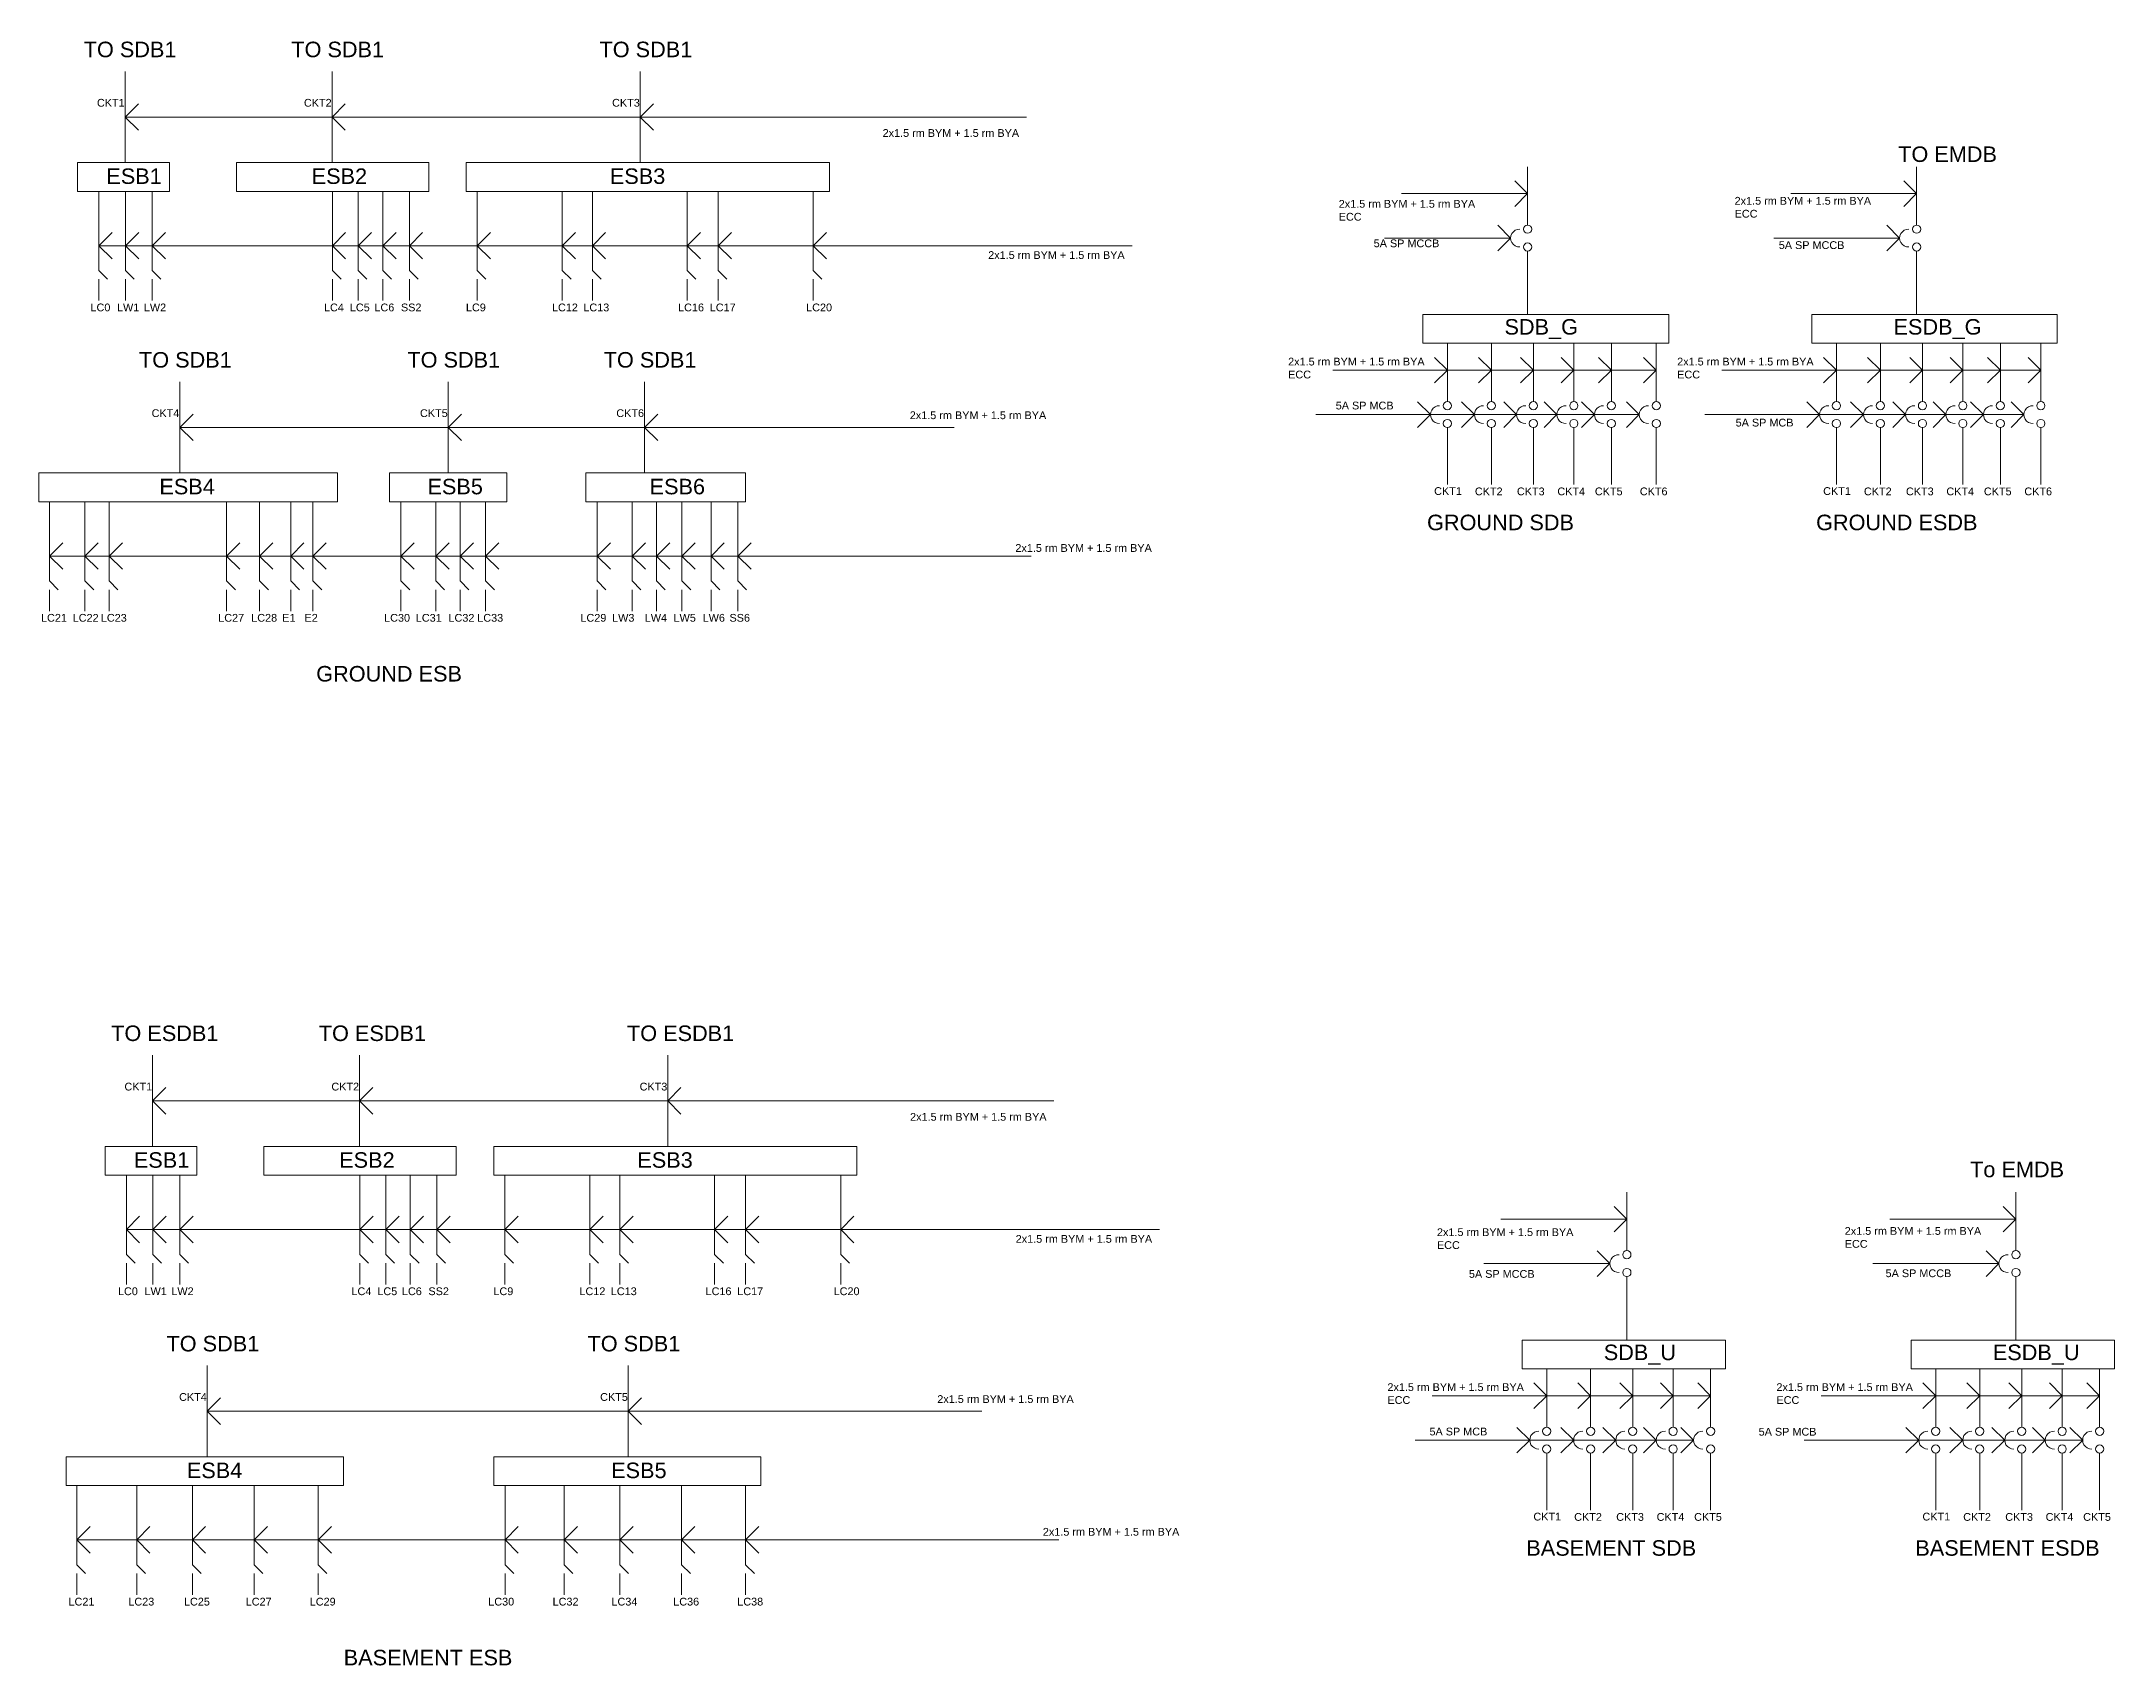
# Model space of a CAD drawing. Header units: inches. Extents: x 1065 to 31087, y 140 to 10961.
# Drawn here: x 3855 to 7060, y 140 to 2652 of the extents above; entities that cross this region are included whole.
import ezdxf

# ---------------------------------------------------------------- set-up
doc = ezdxf.new("R2010")
doc.units = ezdxf.units.IN
doc.header["$MEASUREMENT"] = 0
doc.layers.add('6.Circuits', color=255, linetype='Continuous', lineweight=15)
doc.styles.add('Text 1', font='arial.ttf', dxfattribs={"height": 6})

msp = doc.modelspace()

# ---------------------------------------------------------------- linework, layer by layer
at = {"layer": '6.Circuits'}
for p, q in [((3984.5, 2464.5), (3984.5, 2605.5)), ((4304.5, 2464.5), (4304.5, 2605.5)), ((4781, 2464.5), (4781, 2605.5)), ((3984.5, 2535), (4005, 2555.5)), ((3984.5, 2535), (5378, 2535)), ((3984.5, 2535), (4005, 2514.5)), ((4304.5, 2535), (4325, 2555.5)), ((4304.5, 2535), (4325, 2514.5)), ((4781, 2535), (4801.5, 2555.5)), ((4781, 2535), (4801.5, 2514.5)), ((6153, 2416.5), (6133.25476, 2436.24524)), ((6153, 2375), (6153, 2458)), ((6754.5, 2416.5), (6734.75476, 2436.24524)), ((6754.5, 2375), (6754.5, 2458)), ((3944, 2336), (3944, 2420)), ((3985, 2336), (3985, 2420)), ((4026.5, 2336), (4026.5, 2420)), ((4305, 2336), (4305, 2420)), ((4345, 2336), (4345, 2420)), ((4383, 2336), (4383, 2420)), ((4424, 2336), (4424, 2420)), ((4529, 2336), (4529, 2420)), ((4660.5, 2336), (4660.5, 2420)), ((4707, 2336), (4707, 2420)), ((4853.5, 2336), (4853.5, 2420)), ((4901.5, 2336), (4901.5, 2420)), ((5048.5, 2336), (5048.5, 2420)), ((6153, 2416.5), (5958.25953, 2416.5)), ((6153, 2416.5), (6133.25476, 2396.75476)), ((6754.5, 2416.5), (6559.75953, 2416.5)), ((6754.5, 2416.5), (6734.75476, 2396.75476)), ((6153, 2367.86396), (6153, 2375)), ((6754.5, 2367.86396), (6754.5, 2375)), ((3944, 2336), (3964.5, 2356.5)), ((3985, 2336), (4005.5, 2356.5)), ((4026.5, 2336), (4047, 2356.5)), ((4305, 2336), (4325.5, 2356.5)), ((4345, 2336), (4365.5, 2356.5)), ((4383, 2336), (4403.5, 2356.5)), ((4424, 2336), (4444.5, 2356.5)), ((4529, 2336), (4549.5, 2356.5)), ((4660.5, 2336), (4681, 2356.5)), ((4707, 2336), (4727.5, 2356.5)), ((4853.5, 2336), (4874, 2356.5)), ((4901.5, 2336), (4922, 2356.5)), ((5048.5, 2336), (5069, 2356.5)), ((6126.74047, 2347.75), (5932, 2347.75)), ((6126.74047, 2347.75), (6106.99524, 2367.49524)), ((6126.74047, 2347.75), (6106.99524, 2328.00476)), ((6728.24047, 2347.75), (6533.5, 2347.75)), ((6728.24047, 2347.75), (6708.49524, 2367.49524)), ((6728.24047, 2347.75), (6708.49524, 2328.00476)), ((3944, 2336), (3944, 2297.5)), ((3944, 2336), (3964.5, 2315.5)), ((3944, 2336), (5541.5, 2336)), ((3985, 2336), (3985, 2297.5)), ((3985, 2336), (4005.5, 2315.5)), ((4026.5, 2336), (4026.5, 2297.5)), ((4026.5, 2336), (4047, 2315.5)), ((4305, 2336), (4305, 2297.5)), ((4305, 2336), (4325.5, 2315.5)), ((4345, 2336), (4345, 2297.5)), ((4345, 2336), (4365.5, 2315.5)), ((4383, 2336), (4383, 2297.5)), ((4383, 2336), (4403.5, 2315.5)), ((4424, 2336), (4424, 2297.5)), ((4424, 2336), (4444.5, 2315.5)), ((4529, 2336), (4529, 2297.5)), ((4529, 2336), (4549.5, 2315.5)), ((4660.5, 2336), (4660.5, 2297.5)), ((4660.5, 2336), (4681, 2315.5)), ((4707, 2336), (4707, 2297.5)), ((4707, 2336), (4727.5, 2315.5)), ((4853.5, 2336), (4853.5, 2297.5)), ((4853.5, 2336), (4874, 2315.5)), ((4901.5, 2336), (4901.5, 2297.5)), ((4901.5, 2336), (4922, 2315.5)), ((5048.5, 2336), (5048.5, 2297.5)), ((5048.5, 2336), (5069, 2315.5)), ((6153, 2327.63604), (6153, 2322.5)), ((6153, 2322.5), (6153, 2229.5)), ((6754.5, 2327.63604), (6754.5, 2322.5)), ((6754.5, 2322.5), (6754.5, 2229.5)), ((3944, 2297.5), (3957.5, 2284)), ((3944, 2284), (3944, 2251)), ((3985, 2297.5), (3998.5, 2284)), ((3985, 2284), (3985, 2251)), ((4026.5, 2297.5), (4040, 2284)), ((4026.5, 2284), (4026.5, 2251)), ((4305, 2297.5), (4318.5, 2284)), ((4305, 2284), (4305, 2251)), ((4345, 2297.5), (4358.5, 2284)), ((4345, 2284), (4345, 2251)), ((4383, 2297.5), (4396.5, 2284)), ((4383, 2284), (4383, 2251)), ((4424, 2297.5), (4437.5, 2284)), ((4424, 2284), (4424, 2251)), ((4529, 2297.5), (4542.5, 2284)), ((4529, 2284), (4529, 2251)), ((4660.5, 2297.5), (4674, 2284)), ((4660.5, 2284), (4660.5, 2251)), ((4707, 2297.5), (4720.5, 2284)), ((4707, 2284), (4707, 2251)), ((4853.5, 2297.5), (4867, 2284)), ((4853.5, 2284), (4853.5, 2251)), ((4901.5, 2297.5), (4915, 2284)), ((4901.5, 2284), (4901.5, 2251)), ((5048.5, 2297.5), (5062, 2284)), ((5048.5, 2284), (5048.5, 2251)), ((6029, 2102), (6029, 2185)), ((6097, 2102), (6097, 2185)), ((6162, 2102), (6162, 2185)), ((6224.5, 2102), (6224.5, 2185)), ((6282.5, 2102), (6282.5, 2185)), ((6352, 2102), (6352, 2185)), ((6630.5, 2102), (6630.5, 2185)), ((6698.5, 2102), (6698.5, 2185)), ((6763.5, 2102), (6763.5, 2185)), ((6826, 2102), (6826, 2185)), ((6884, 2102), (6884, 2185)), ((6946.5, 2102), (6946.5, 2185)), ((6029, 2143.5), (6009.25476, 2163.24524)), ((6097, 2143.5), (6077.25476, 2163.24524)), ((6162, 2143.5), (6142.25476, 2163.24524)), ((6224.5, 2143.5), (6204.75476, 2163.24524)), ((6282.5, 2143.5), (6262.75476, 2163.24524)), ((6352, 2143.5), (6332.25476, 2163.24524)), ((6630.5, 2143.5), (6610.75476, 2163.24524)), ((6698.5, 2143.5), (6678.75476, 2163.24524)), ((6763.5, 2143.5), (6743.75476, 2163.24524)), ((6826, 2143.5), (6806.25476, 2163.24524)), ((6884, 2143.5), (6864.25476, 2163.24524)), ((6946.5, 2143.5), (6926.75476, 2163.24524)), ((4069, 1984.5), (4069, 2125.5)), ((4484, 1984.5), (4484, 2125.5)), ((4787.5, 1984.5), (4787.5, 2125.5)), ((6029, 2143.5), (5851.75953, 2143.5)), ((6029, 2143.5), (6009.25476, 2123.75476)), ((6352, 2143.5), (6029, 2143.5)), ((6097, 2143.5), (6077.25476, 2123.75476)), ((6162, 2143.5), (6142.25476, 2123.75476)), ((6224.5, 2143.5), (6204.75476, 2123.75476)), ((6282.5, 2143.5), (6262.75476, 2123.75476)), ((6352, 2143.5), (6332.25476, 2123.75476)), ((6630.5, 2143.5), (6453.25953, 2143.5)), ((6630.5, 2143.5), (6610.75476, 2123.75476)), ((6946.5, 2143.5), (6630.5, 2143.5)), ((6698.5, 2143.5), (6678.75476, 2123.75476)), ((6763.5, 2143.5), (6743.75476, 2123.75476)), ((6826, 2143.5), (6806.25476, 2123.75476)), ((6884, 2143.5), (6864.25476, 2123.75476)), ((6946.5, 2143.5), (6926.75476, 2123.75476)), ((6002.74047, 2074.75), (5982.99524, 2094.49524)), ((6029, 2094.86396), (6029, 2102)), ((6070.74047, 2074.75), (6050.99524, 2094.49524)), ((6097, 2094.86396), (6097, 2102)), ((6135.74047, 2074.75), (6115.99524, 2094.49524)), ((6162, 2094.86396), (6162, 2102)), ((6198.24047, 2074.75), (6178.49524, 2094.49524)), ((6224.5, 2094.86396), (6224.5, 2102)), ((6256.24047, 2074.75), (6236.49524, 2094.49524)), ((6282.5, 2094.86396), (6282.5, 2102)), ((6325.74047, 2074.75), (6305.99524, 2094.49524)), ((6352, 2094.86396), (6352, 2102)), ((6604.24047, 2074.75), (6584.49524, 2094.49524)), ((6630.5, 2094.86396), (6630.5, 2102)), ((6672.24047, 2074.75), (6652.49524, 2094.49524)), ((6698.5, 2094.86396), (6698.5, 2102)), ((6737.24047, 2074.75), (6717.49524, 2094.49524)), ((6763.5, 2094.86396), (6763.5, 2102)), ((6799.74047, 2074.75), (6779.99524, 2094.49524)), ((6826, 2094.86396), (6826, 2102)), ((6857.74047, 2074.75), (6837.99524, 2094.49524)), ((6884, 2094.86396), (6884, 2102)), ((6920.24047, 2074.75), (6900.49524, 2094.49524)), ((6946.5, 2094.86396), (6946.5, 2102)), ((4069, 2055), (4089.5, 2075.5)), ((4069, 2055), (4089.5, 2034.5)), ((4069.5, 2055), (5266.5, 2055)), ((4484, 2055), (4504.5, 2075.5)), ((4484, 2055), (4504.5, 2034.5)), ((4787.5, 2055), (4808, 2075.5)), ((4787.5, 2055), (4808, 2034.5)), ((6002.74047, 2074.75), (5825.5, 2074.75)), ((6002.74047, 2074.75), (5982.99524, 2055.00476)), ((6325.74047, 2074.75), (6002.74047, 2074.75)), ((6029, 2054.63604), (6029, 2049.5)), ((6070.74047, 2074.75), (6050.99524, 2055.00476)), ((6097, 2054.63604), (6097, 2049.5)), ((6135.74047, 2074.75), (6115.99524, 2055.00476)), ((6162, 2054.63604), (6162, 2049.5)), ((6198.24047, 2074.75), (6178.49524, 2055.00476)), ((6224.5, 2054.63604), (6224.5, 2049.5)), ((6256.24047, 2074.75), (6236.49524, 2055.00476)), ((6282.5, 2054.63604), (6282.5, 2049.5)), ((6325.74047, 2074.75), (6305.99524, 2055.00476)), ((6352, 2054.63604), (6352, 2049.5)), ((6604.24047, 2074.75), (6427, 2074.75)), ((6604.24047, 2074.75), (6584.49524, 2055.00476)), ((6920.24047, 2074.75), (6604.24047, 2074.75)), ((6630.5, 2054.63604), (6630.5, 2049.5)), ((6672.24047, 2074.75), (6652.49524, 2055.00476)), ((6698.5, 2054.63604), (6698.5, 2049.5)), ((6737.24047, 2074.75), (6717.49524, 2055.00476)), ((6763.5, 2054.63604), (6763.5, 2049.5)), ((6799.74047, 2074.75), (6779.99524, 2055.00476)), ((6826, 2054.63604), (6826, 2049.5)), ((6857.74047, 2074.75), (6837.99524, 2055.00476)), ((6884, 2054.63604), (6884, 2049.5)), ((6920.24047, 2074.75), (6900.49524, 2055.00476)), ((6946.5, 2054.63604), (6946.5, 2049.5)), ((6029, 1966.5), (6029, 2049.5)), ((6097, 1966.5), (6097, 2049.5)), ((6162, 1966.5), (6162, 2049.5)), ((6224.5, 1966.5), (6224.5, 2049.5)), ((6282.5, 1966.5), (6282.5, 2049.5)), ((6352, 1966.5), (6352, 2049.5)), ((6630.5, 1966.5), (6630.5, 2049.5)), ((6698.5, 1966.5), (6698.5, 2049.5)), ((6763.5, 1966.5), (6763.5, 2049.5)), ((6826, 1966.5), (6826, 2049.5)), ((6884, 1966.5), (6884, 2049.5)), ((6946.5, 1966.5), (6946.5, 2049.5)), ((3867.5, 1856), (3867.5, 1940)), ((3922.5, 1856), (3922.5, 1940)), ((3960, 1856), (3960, 1940)), ((4141.5, 1856), (4141.5, 1940)), ((4192.5, 1856), (4192.5, 1940)), ((4240.5, 1856), (4240.5, 1940)), ((4275, 1856), (4275, 1940)), ((4411, 1856), (4411, 1940)), ((4465, 1856), (4465, 1940)), ((4502.5, 1856), (4502.5, 1940)), ((4542, 1856), (4542, 1940)), ((4714.5, 1856), (4714.5, 1940)), ((4768.5, 1856), (4768.5, 1940)), ((4806, 1856), (4806, 1940)), ((4845.5, 1856), (4845.5, 1940)), ((4890.5, 1856), (4890.5, 1940)), ((4932, 1856), (4932, 1940)), ((3867.5, 1856), (3888, 1876.5)), ((3922.5, 1856), (3943, 1876.5)), ((3960, 1856), (3980.5, 1876.5)), ((4141.5, 1856), (4162, 1876.5)), ((4192.5, 1856), (4213, 1876.5)), ((4240.5, 1856), (4261, 1876.5)), ((4275, 1856), (4295.5, 1876.5)), ((4411, 1856), (4431.5, 1876.5)), ((4465, 1856), (4485.5, 1876.5)), ((4502.5, 1856), (4523, 1876.5)), ((4542, 1856), (4562.5, 1876.5)), ((4714.5, 1856), (4735, 1876.5)), ((4768.5, 1856), (4789, 1876.5)), ((4806, 1856), (4826.5, 1876.5)), ((4845.5, 1856), (4866, 1876.5)), ((4890.5, 1856), (4911, 1876.5)), ((4932, 1856), (4952.5, 1876.5)), ((3867.5, 1856), (3867.5, 1817.5)), ((3867.5, 1856), (3888, 1835.5)), ((3867.5, 1856), (5385.5, 1856)), ((3922.5, 1856), (3922.5, 1817.5)), ((3922.5, 1856), (3943, 1835.5)), ((3960, 1856), (3960, 1817.5)), ((3960, 1856), (3980.5, 1835.5)), ((4141.5, 1856), (4141.5, 1817.5)), ((4141.5, 1856), (4162, 1835.5)), ((4192.5, 1856), (4192.5, 1817.5)), ((4192.5, 1856), (4213, 1835.5)), ((4240.5, 1856), (4240.5, 1817.5)), ((4240.5, 1856), (4261, 1835.5)), ((4275, 1856), (4275, 1817.5)), ((4275, 1856), (4295.5, 1835.5)), ((4411, 1856), (4411, 1817.5)), ((4411, 1856), (4431.5, 1835.5)), ((4465, 1856), (4465, 1817.5)), ((4465, 1856), (4485.5, 1835.5)), ((4502.5, 1856), (4502.5, 1817.5)), ((4502.5, 1856), (4523, 1835.5)), ((4542, 1856), (4542, 1817.5)), ((4542, 1856), (4562.5, 1835.5)), ((4714.5, 1856), (4714.5, 1817.5)), ((4714.5, 1856), (4735, 1835.5)), ((4768.5, 1856), (4768.5, 1817.5)), ((4768.5, 1856), (4789, 1835.5)), ((4806, 1856), (4806, 1817.5)), ((4806, 1856), (4826.5, 1835.5)), ((4845.5, 1856), (4845.5, 1817.5)), ((4845.5, 1856), (4866, 1835.5)), ((4890.5, 1856), (4890.5, 1817.5)), ((4890.5, 1856), (4911, 1835.5)), ((4932, 1856), (4932, 1817.5)), ((4932, 1856), (4952.5, 1835.5)), ((3867.5, 1817.5), (3881, 1804)), ((3867.5, 1804), (3867.5, 1771)), ((3922.5, 1817.5), (3936, 1804)), ((3922.5, 1804), (3922.5, 1771)), ((3960, 1817.5), (3973.5, 1804)), ((3960, 1804), (3960, 1771)), ((4141.5, 1817.5), (4155, 1804)), ((4141.5, 1804), (4141.5, 1771)), ((4192.5, 1817.5), (4206, 1804)), ((4192.5, 1804), (4192.5, 1771)), ((4240.5, 1817.5), (4254, 1804)), ((4240.5, 1804), (4240.5, 1771)), ((4275, 1817.5), (4288.5, 1804)), ((4275, 1804), (4275, 1771)), ((4411, 1817.5), (4424.5, 1804)), ((4411, 1804), (4411, 1771)), ((4465, 1817.5), (4478.5, 1804)), ((4465, 1804), (4465, 1771)), ((4502.5, 1817.5), (4516, 1804)), ((4502.5, 1804), (4502.5, 1771)), ((4542, 1817.5), (4555.5, 1804)), ((4542, 1804), (4542, 1771)), ((4714.5, 1817.5), (4728, 1804)), ((4714.5, 1804), (4714.5, 1771)), ((4768.5, 1817.5), (4782, 1804)), ((4768.5, 1804), (4768.5, 1771)), ((4806, 1817.5), (4819.5, 1804)), ((4806, 1804), (4806, 1771)), ((4845.5, 1817.5), (4859, 1804)), ((4845.5, 1804), (4845.5, 1771)), ((4890.5, 1817.5), (4904, 1804)), ((4890.5, 1804), (4890.5, 1771)), ((4932, 1817.5), (4945.5, 1804)), ((4932, 1804), (4932, 1771)), ((4027, 943), (4027, 1084)), ((4347, 943), (4347, 1084)), ((4823.5, 943), (4823.5, 1084)), ((4027, 1013.5), (4047.5, 1034)), ((4347, 1013.5), (4367.5, 1034)), ((4823.5, 1013.5), (4844, 1034)), ((4027, 1013.5), (5420.5, 1013.5)), ((4027, 1013.5), (4047.5, 993)), ((4347, 1013.5), (4367.5, 993)), ((4823.5, 1013.5), (4844, 993)), ((3986.5, 814.5), (3986.5, 898.5)), ((4027.5, 814.5), (4027.5, 898.5)), ((4069, 814.5), (4069, 898.5)), ((4347.5, 814.5), (4347.5, 898.5)), ((4387.5, 814.5), (4387.5, 898.5)), ((4425.5, 814.5), (4425.5, 898.5)), ((4466.5, 814.5), (4466.5, 898.5)), ((4571.5, 814.5), (4571.5, 898.5)), ((4703, 814.5), (4703, 898.5)), ((4749.5, 814.5), (4749.5, 898.5)), ((4896, 814.5), (4896, 898.5)), ((4944, 814.5), (4944, 898.5)), ((5091, 814.5), (5091, 898.5)), ((6306.5, 789), (6306.5, 872)), ((6908, 789), (6908, 872)), ((3986.5, 814.5), (4007, 835)), ((4027.5, 814.5), (4048, 835)), ((4069, 814.5), (4089.5, 835)), ((4347.5, 814.5), (4368, 835)), ((4387.5, 814.5), (4408, 835)), ((4425.5, 814.5), (4446, 835)), ((4466.5, 814.5), (4487, 835)), ((4571.5, 814.5), (4592, 835)), ((4703, 814.5), (4723.5, 835)), ((4749.5, 814.5), (4770, 835)), ((4896, 814.5), (4916.5, 835)), ((4944, 814.5), (4964.5, 835)), ((5091, 814.5), (5111.5, 835)), ((6306.5, 830.5), (6286.75476, 850.24524)), ((6908, 830.5), (6888.25476, 850.24524)), ((3986.5, 814.5), (3986.5, 776)), ((3986.5, 814.5), (4007, 794)), ((3986.5, 814.5), (5584, 814.5)), ((4027.5, 814.5), (4027.5, 776)), ((4027.5, 814.5), (4048, 794)), ((4069, 814.5), (4069, 776)), ((4069, 814.5), (4089.5, 794)), ((4347.5, 814.5), (4347.5, 776)), ((4347.5, 814.5), (4368, 794)), ((4387.5, 814.5), (4387.5, 776)), ((4387.5, 814.5), (4408, 794)), ((4425.5, 814.5), (4425.5, 776)), ((4425.5, 814.5), (4446, 794)), ((4466.5, 814.5), (4466.5, 776)), ((4466.5, 814.5), (4487, 794)), ((4571.5, 814.5), (4571.5, 776)), ((4571.5, 814.5), (4592, 794)), ((4703, 814.5), (4703, 776)), ((4703, 814.5), (4723.5, 794)), ((4749.5, 814.5), (4749.5, 776)), ((4749.5, 814.5), (4770, 794)), ((4896, 814.5), (4896, 776)), ((4896, 814.5), (4916.5, 794)), ((4944, 814.5), (4944, 776)), ((4944, 814.5), (4964.5, 794)), ((5091, 814.5), (5091, 776)), ((5091, 814.5), (5111.5, 794)), ((6306.5, 830.5), (6111.75953, 830.5)), ((6306.5, 830.5), (6286.75476, 810.75476)), ((6908, 830.5), (6713.25953, 830.5)), ((6908, 830.5), (6888.25476, 810.75476)), ((3986.5, 776), (4000, 762.5)), ((4027.5, 776), (4041, 762.5)), ((4069, 776), (4082.5, 762.5)), ((4347.5, 776), (4361, 762.5)), ((4387.5, 776), (4401, 762.5)), ((4425.5, 776), (4439, 762.5)), ((4466.5, 776), (4480, 762.5)), ((4571.5, 776), (4585, 762.5)), ((4703, 776), (4716.5, 762.5)), ((4749.5, 776), (4763, 762.5)), ((4896, 776), (4909.5, 762.5)), ((4944, 776), (4957.5, 762.5)), ((5091, 776), (5104.5, 762.5)), ((6280.24047, 761.75), (6260.49524, 781.49524)), ((6306.5, 781.86396), (6306.5, 789)), ((6881.74047, 761.75), (6861.99524, 781.49524)), ((6908, 781.86396), (6908, 789)), ((3986.5, 762.5), (3986.5, 729.5)), ((4027.5, 762.5), (4027.5, 729.5)), ((4069, 762.5), (4069, 729.5)), ((4347.5, 762.5), (4347.5, 729.5)), ((4387.5, 762.5), (4387.5, 729.5)), ((4425.5, 762.5), (4425.5, 729.5)), ((4466.5, 762.5), (4466.5, 729.5)), ((4571.5, 762.5), (4571.5, 729.5)), ((4703, 762.5), (4703, 729.5)), ((4749.5, 762.5), (4749.5, 729.5)), ((4896, 762.5), (4896, 729.5)), ((4944, 762.5), (4944, 729.5)), ((5091, 762.5), (5091, 729.5)), ((6280.24047, 761.75), (6085.5, 761.75)), ((6280.24047, 761.75), (6260.49524, 742.00476)), ((6306.5, 741.63604), (6306.5, 736.5)), ((6881.74047, 761.75), (6687, 761.75)), ((6881.74047, 761.75), (6861.99524, 742.00476)), ((6908, 741.63604), (6908, 736.5)), ((6306.5, 736.5), (6306.5, 643.5)), ((6908, 736.5), (6908, 643.5)), ((4111.5, 463), (4111.5, 604)), ((4762.5, 463), (4762.5, 604)), ((6182.5, 557.5), (6162.75476, 577.24524)), ((6182.5, 516), (6182.5, 599)), ((6250.5, 557.5), (6230.75476, 577.24524)), ((6250.5, 516), (6250.5, 599)), ((6315.5, 557.5), (6295.75476, 577.24524)), ((6315.5, 516), (6315.5, 599)), ((6378, 557.5), (6358.25476, 577.24524)), ((6378, 516), (6378, 599)), ((6436, 557.5), (6416.25476, 577.24524)), ((6436, 516), (6436, 599)), ((6784, 557.5), (6764.25476, 577.24524)), ((6784, 516), (6784, 599)), ((6852, 557.5), (6832.25476, 577.24524)), ((6852, 516), (6852, 599)), ((6917, 557.5), (6897.25476, 577.24524)), ((6917, 516), (6917, 599)), ((6979.5, 557.5), (6959.75476, 577.24524)), ((6979.5, 516), (6979.5, 599)), ((7037.5, 557.5), (7017.75476, 577.24524)), ((7037.5, 516), (7037.5, 599)), ((4111.5, 533.5), (4132, 554)), ((4762.5, 533.5), (4783, 554)), ((6182.5, 557.5), (6005.25953, 557.5)), ((6182.5, 557.5), (6162.75476, 537.75476)), ((6436, 557.5), (6182.5, 557.5)), ((6250.5, 557.5), (6230.75476, 537.75476)), ((6315.5, 557.5), (6295.75476, 537.75476)), ((6378, 557.5), (6358.25476, 537.75476)), ((6436, 557.5), (6416.25476, 537.75476)), ((6784, 557.5), (6606.75953, 557.5)), ((6784, 557.5), (6764.25476, 537.75476)), ((7037.5, 557.5), (6784, 557.5)), ((6852, 557.5), (6832.25476, 537.75476)), ((6917, 557.5), (6897.25476, 537.75476)), ((6979.5, 557.5), (6959.75476, 537.75476)), ((7037.5, 557.5), (7017.75476, 537.75476)), ((4111.5, 533.5), (4132, 513)), ((4112, 533.5), (5309, 533.5)), ((4762.5, 533.5), (4783, 513)), ((6182.5, 508.86396), (6182.5, 516)), ((6250.5, 508.86396), (6250.5, 516)), ((6315.5, 508.86396), (6315.5, 516)), ((6378, 508.86396), (6378, 516)), ((6436, 508.86396), (6436, 516)), ((6784, 508.86396), (6784, 516)), ((6852, 508.86396), (6852, 516)), ((6917, 508.86396), (6917, 516)), ((6979.5, 508.86396), (6979.5, 516)), ((7037.5, 508.86396), (7037.5, 516)), ((6156.24047, 488.75), (5979, 488.75)), ((6156.24047, 488.75), (6136.49524, 508.49524)), ((6156.24047, 488.75), (6136.49524, 469.00476)), ((6409.74047, 488.75), (6156.24047, 488.75)), ((6224.24047, 488.75), (6204.49524, 508.49524)), ((6224.24047, 488.75), (6204.49524, 469.00476)), ((6289.24047, 488.75), (6269.49524, 508.49524)), ((6289.24047, 488.75), (6269.49524, 469.00476)), ((6351.74047, 488.75), (6331.99524, 508.49524)), ((6351.74047, 488.75), (6331.99524, 469.00476)), ((6409.74047, 488.75), (6389.99524, 508.49524)), ((6409.74047, 488.75), (6389.99524, 469.00476)), ((6757.74047, 488.75), (6580.5, 488.75)), ((6757.74047, 488.75), (6737.99524, 508.49524)), ((6757.74047, 488.75), (6737.99524, 469.00476)), ((7011.24047, 488.75), (6757.74047, 488.75)), ((6825.74047, 488.75), (6805.99524, 508.49524)), ((6825.74047, 488.75), (6805.99524, 469.00476)), ((6890.74047, 488.75), (6870.99524, 508.49524)), ((6890.74047, 488.75), (6870.99524, 469.00476)), ((6953.24047, 488.75), (6933.49524, 508.49524)), ((6953.24047, 488.75), (6933.49524, 469.00476)), ((7011.24047, 488.75), (6991.49524, 508.49524)), ((7011.24047, 488.75), (6991.49524, 469.00476)), ((6182.5, 468.63604), (6182.5, 463.5)), ((6182.5, 380.5), (6182.5, 463.5)), ((6250.5, 468.63604), (6250.5, 463.5)), ((6250.5, 380.5), (6250.5, 463.5)), ((6315.5, 468.63604), (6315.5, 463.5)), ((6315.5, 380.5), (6315.5, 463.5)), ((6378, 468.63604), (6378, 463.5)), ((6378, 380.5), (6378, 463.5)), ((6436, 468.63604), (6436, 463.5)), ((6436, 380.5), (6436, 463.5)), ((6784, 468.63604), (6784, 463.5)), ((6784, 380.5), (6784, 463.5)), ((6852, 468.63604), (6852, 463.5)), ((6852, 380.5), (6852, 463.5)), ((6917, 468.63604), (6917, 463.5)), ((6917, 380.5), (6917, 463.5)), ((6979.5, 468.63604), (6979.5, 463.5)), ((6979.5, 380.5), (6979.5, 463.5)), ((7037.5, 468.63604), (7037.5, 463.5)), ((7037.5, 380.5), (7037.5, 463.5)), ((3910, 334.5), (3910, 418.5)), ((4002.5, 334.5), (4002.5, 418.5)), ((4088.5, 334.5), (4088.5, 418.5)), ((4184, 334.5), (4184, 418.5)), ((4283, 334.5), (4283, 418.5)), ((4572, 334.5), (4572, 418.5)), ((4663.5, 334.5), (4663.5, 418.5)), ((4749.5, 334.5), (4749.5, 418.5)), ((4845, 334.5), (4845, 418.5)), ((4944, 334.5), (4944, 418.5)), ((3910, 334.5), (3930.5, 355)), ((4002.5, 334.5), (4023, 355)), ((4088.5, 334.5), (4109, 355)), ((4184, 334.5), (4204.5, 355)), ((4283, 334.5), (4303.5, 355)), ((4572, 334.5), (4592.5, 355)), ((4663.5, 334.5), (4684, 355)), ((4749.5, 334.5), (4770, 355)), ((4845, 334.5), (4865.5, 355)), ((4944, 334.5), (4964.5, 355)), ((3910, 334.5), (3910, 296)), ((3910, 334.5), (3930.5, 314)), ((3910, 334.5), (5428, 334.5)), ((4002.5, 334.5), (4002.5, 296)), ((4002.5, 334.5), (4023, 314)), ((4088.5, 334.5), (4088.5, 296)), ((4088.5, 334.5), (4109, 314)), ((4184, 334.5), (4184, 296)), ((4184, 334.5), (4204.5, 314)), ((4283, 334.5), (4283, 296)), ((4283, 334.5), (4303.5, 314)), ((4572, 334.5), (4572, 296)), ((4572, 334.5), (4592.5, 314)), ((4663.5, 334.5), (4663.5, 296)), ((4663.5, 334.5), (4684, 314)), ((4749.5, 334.5), (4749.5, 296)), ((4749.5, 334.5), (4770, 314)), ((4845, 334.5), (4845, 296)), ((4845, 334.5), (4865.5, 314)), ((4944, 334.5), (4944, 296)), ((4944, 334.5), (4964.5, 314)), ((3910, 296), (3923.5, 282.5)), ((4002.5, 296), (4016, 282.5)), ((4088.5, 296), (4102, 282.5)), ((4184, 296), (4197.5, 282.5)), ((4283, 296), (4296.5, 282.5)), ((4572, 296), (4585.5, 282.5)), ((4663.5, 296), (4677, 282.5)), ((4749.5, 296), (4763, 282.5)), ((4845, 296), (4858.5, 282.5)), ((4944, 296), (4957.5, 282.5)), ((3910, 282.5), (3910, 249.5)), ((4002.5, 282.5), (4002.5, 249.5)), ((4088.5, 282.5), (4088.5, 249.5)), ((4184, 282.5), (4184, 249.5)), ((4283, 282.5), (4283, 249.5)), ((4572, 282.5), (4572, 249.5)), ((4663.5, 282.5), (4663.5, 249.5)), ((4749.5, 282.5), (4749.5, 249.5)), ((4845, 282.5), (4845, 249.5)), ((4944, 282.5), (4944, 249.5))]:
    msp.add_line(p, q, dxfattribs=at)
for points in [[(3911, 2464.5), (4053, 2464.5), (4053, 2420), (3911, 2420)], [(4156.5, 2464.5), (4454, 2464.5), (4454, 2420), (4156.5, 2420)], [(4512, 2464.5), (5073.5, 2464.5), (5073.5, 2420), (4512, 2420)], [(5991, 2229.5), (6371.5, 2229.5), (6371.5, 2185), (5991, 2185)], [(6592.5, 2229.5), (6972, 2229.5), (6972, 2185), (6592.5, 2185)], [(3851, 1984.5), (4313, 1984.5), (4313, 1940), (3851, 1940)], [(4393.5, 1984.5), (4574.5, 1984.5), (4574.5, 1940), (4393.5, 1940)], [(4697, 1984.5), (4943.5, 1984.5), (4943.5, 1940), (4697, 1940)], [(3953.5, 943), (4095.5, 943), (4095.5, 898.5), (3953.5, 898.5)], [(4199, 943), (4496.5, 943), (4496.5, 898.5), (4199, 898.5)], [(4554.5, 943), (5116, 943), (5116, 898.5), (4554.5, 898.5)], [(6144.5, 643.5), (6459, 643.5), (6459, 599), (6144.5, 599)], [(6746, 643.5), (7060.5, 643.5), (7060.5, 599), (6746, 599)], [(3893.5, 463), (4322, 463), (4322, 418.5), (3893.5, 418.5)], [(4554.5, 463), (4967.5, 463), (4967.5, 418.5), (4554.5, 418.5)]]:
    msp.add_lwpolyline(points, close=True, dxfattribs=at)
for centre in [(6153, 2361.5), (6153, 2334), (6754.5, 2361.5), (6754.5, 2334), (6029, 2088.5), (6097, 2088.5), (6162, 2088.5), (6224.5, 2088.5), (6282.5, 2088.5), (6352, 2088.5), (6630.5, 2088.5), (6698.5, 2088.5), (6763.5, 2088.5), (6826, 2088.5), (6884, 2088.5), (6946.5, 2088.5), (6029, 2061), (6097, 2061), (6162, 2061), (6224.5, 2061), (6282.5, 2061), (6352, 2061), (6630.5, 2061), (6698.5, 2061), (6763.5, 2061), (6826, 2061), (6884, 2061), (6946.5, 2061), (6306.5, 775.5), (6908, 775.5), (6306.5, 748), (6908, 748), (6182.5, 502.5), (6182.5, 475), (6250.5, 502.5), (6250.5, 475), (6315.5, 502.5), (6315.5, 475), (6378, 502.5), (6378, 475), (6436, 502.5), (6436, 475), (6784, 502.5), (6784, 475), (6852, 502.5), (6852, 475), (6917, 502.5), (6917, 475), (6979.5, 502.5), (6979.5, 475), (7037.5, 502.5), (7037.5, 475)]:
    msp.add_circle(centre, 6.36396, dxfattribs=at)
for centre in [(6140.5, 2347.75), (6742, 2347.75), (6016.5, 2074.75), (6084.5, 2074.75), (6149.5, 2074.75), (6212, 2074.75), (6270, 2074.75), (6339.5, 2074.75), (6618, 2074.75), (6686, 2074.75), (6751, 2074.75), (6813.5, 2074.75), (6871.5, 2074.75), (6934, 2074.75), (6294, 761.75), (6895.5, 761.75), (6170, 488.75), (6238, 488.75), (6303, 488.75), (6365.5, 488.75), (6423.5, 488.75), (6771.5, 488.75), (6839.5, 488.75), (6904.5, 488.75), (6967, 488.75), (7025, 488.75)]:
    msp.add_arc(centre, 13.75953, 87.86789506, 272.13210494, dxfattribs=at)

# ---------------------------------------------------------------- texts
at = {"layer": '6.Circuits', "attachment_point": 1, "style": 'Text 1'}
for s, width, heights, insert, char_height in [('TO {\\fArial Baltic|b0|i0|c186|p34;SDB1}', 138.5125372, [53.9443], (3920.5, 2651.5), 24), ('TO {\\fArial Baltic|b0|i0|c186|p34;SDB1}', 150.6610525, [30.45342], (4241.5, 2651.5), 24), ('TO {\\fArial Baltic|b0|i0|c186|p34;SDB1}', 150.6610525, [30.45342], (4718, 2651.5), 24), ('{\\fArial Baltic|b0|i0|c186|p34;CKT}1', 14.5, [12.40928], (3941, 2563), 12), ('{\\fArial Baltic|b0|i0|c186|p34;CKT}2', 14.5, [0], (4261, 2563), 12), ('{\\fArial Baltic|b0|i0|c186|p34;CKT}3', 14.5, [0], (4737.5, 2563), 12), ('2x1.5 rm BYM + 1.5 rm BYA', 234.9454297, [37.98024], (5155.75, 2516.25), 12), ('{\\fArial Baltic|b0|i0|c186|p34;TO EMDB}', 164.9721584, [55.58215], (6726, 2489.5), 24), ('E{\\fArial Baltic|b0|i0|c186|p34;SB1}', 14.5, [0], (3955.5, 2455.5), 24), ('E{\\fArial Baltic|b0|i0|c186|p34;SB2}', 14.5, [0], (4273, 2455.5), 24), ('E{\\fArial Baltic|b0|i0|c186|p34;SB3}', 14.5, [0], (4734, 2455.5), 24), ('{\\fArial Baltic|b0|i0|c186|p34;2x1.5 rm BYM + 1.5 rm BYA} ECC', 234.9454297, [37.98024], (5860.97059, 2406.719), 12), ('{\\fArial Baltic|b0|i0|c186|p34;2x1.5 rm BYM + 1.5 rm BYA} ECC', 234.9454297, [37.98024], (6473.08226, 2411.42159), 12), ('{\\fArial Baltic|b0|i0|c186|p34;5A SP M}C{\\fArial Baltic|b0|i0|c186|p34;CB}', 234.9454297, [37.98024], (5915.01307, 2345.62523), 12), ('{\\fArial Baltic|b0|i0|c186|p34;5A SP M}C{\\fArial Baltic|b0|i0|c186|p34;CB}', 234.9454297, [37.98024], (6541.35324, 2342.89981), 12), ('2x1.5 rm BYM + 1.5 rm BYA', 234.9454297, [37.98024], (5319, 2327.5), 12), ('{\\fArial Baltic|b0|i0|c186|p34;LC}0', 14.5, [0], (3931, 2246.5), 12), ('{\\fArial Baltic|b0|i0|c186|p34;L}W1', 14.5, [0], (3972, 2246.5), 12), ('{\\fArial Baltic|b0|i0|c186|p34;L}W2', 14.5, [0], (4013.5, 2246.5), 12), ('{\\fArial Baltic|b0|i0|c186|p34;L}C{\\fArial Baltic|b0|i0|c186|p34;4}', 14.5, [0], (4292, 2246.5), 12), ('{\\fArial Baltic|b0|i0|c186|p34;L}C{\\fArial Baltic|b0|i0|c186|p34;5}', 14.5, [0], (4332, 2246.5), 12), ('{\\fArial Baltic|b0|i0|c186|p34;L}C{\\fArial Baltic|b0|i0|c186|p34;6}', 14.5, [0], (4370, 2246.5), 12), ('{\\fArial Baltic|b0|i0|c186|p34;SS2}', 14.5, [0], (4411, 2246.5), 12), ('{\\fArial Baltic|b0|i0|c186|p34;LC}9', 14.5, [0], (4511.5, 2246.5), 12), ('{\\fArial Baltic|b0|i0|c186|p34;LC}12', 14.5, [0], (4644.5, 2246.5), 12), ('LC13', 14.5, [0], (4693, 2246.5), 12), ('{\\fArial Baltic|b0|i0|c186|p34;LC1}6', 14.5, [0], (4839.5, 2246.5), 12), ('{\\fArial Baltic|b0|i0|c186|p34;LC1}7', 14.5, [12.41746], (4888.5, 2246.5), 12), ('{\\fArial Baltic|b0|i0|c186|p34;LC}20', 14.5, [0], (5037.5, 2246.5), 12), ('{\\fArial Baltic|b0|i0|c186|p34;SDB}_G', 14.5, [0], (6117.25, 2222.5), 24), ('{\\fArial Baltic|b0|i0|c186|p34;ESDB}_G', 14.5, [0], (6718.75, 2222.5), 24), ('TO {\\fArial Baltic|b0|i0|c186|p34;SDB1}', 150.6610525, [30.45342], (4006, 2171.5), 24), ('TO {\\fArial Baltic|b0|i0|c186|p34;SDB1}', 150.6610525, [30.45342], (4421, 2171.5), 24), ('TO {\\fArial Baltic|b0|i0|c186|p34;SDB1}', 150.6610525, [30.45342], (4724.5, 2171.5), 24), ('{\\fArial Baltic|b0|i0|c186|p34;2x1.5 rm BYM + 1.5 rm BYA} ECC', 234.9454297, [37.98024], (5782.75, 2162.75), 12), ('{\\fArial Baltic|b0|i0|c186|p34;2x1.5 rm BYM + 1.5 rm BYA} ECC', 234.9454297, [37.98024], (6384.25, 2162.75), 12), ('5A SP MCB', 234.9454297, [37.98024], (5856.34106, 2094.7774), 12), ('{\\fArial Baltic|b0|i0|c186|p34;CKT}4', 14.5, [0], (4025.5, 2083), 12), ('{\\fArial Baltic|b0|i0|c186|p34;CKT}5', 14.5, [0], (4440.5, 2083), 12), ('{\\fArial Baltic|b0|i0|c186|p34;CKT}6', 14.5, [0], (4744, 2083), 12), ('2x1.5 rm BYM + 1.5 rm BYA', 234.9454297, [37.98024], (5197.75, 2079.75), 12), ('5A SP MCB', 234.9454297, [37.98024], (6474.6869, 2068.38179), 12), ('E{\\fArial Baltic|b0|i0|c186|p34;SB4}', 14.5, [0], (4037.5, 1975.5), 24), ('E{\\fArial Baltic|b0|i0|c186|p34;SB5}', 14.5, [0], (4452, 1975.5), 24), ('E{\\fArial Baltic|b0|i0|c186|p34;SB6}', 14.5, [0], (4795.5, 1975.5), 24), ('{\\fArial Baltic|b0|i0|c186|p34;CKT1}', 14.5, [0], (6008.5, 1962.5), 12), ('{\\fArial Baltic|b0|i0|c186|p34;CKT}2', 14.5, [0], (6071.5, 1962), 12), ('{\\fArial Baltic|b0|i0|c186|p34;CKT}3', 14.5, [0], (6136.5, 1962), 12), ('{\\fArial Baltic|b0|i0|c186|p34;CKT}4', 14.5, [0], (6199, 1962), 12), ('{\\fArial Baltic|b0|i0|c186|p34;CKT}5', 14.5, [0], (6257, 1962), 12), ('{\\fArial Baltic|b0|i0|c186|p34;CKT}6', 14.5, [0], (6326.5, 1962), 12), ('{\\fArial Baltic|b0|i0|c186|p34;CKT1}', 14.5, [0], (6610, 1962.5), 12), ('{\\fArial Baltic|b0|i0|c186|p34;CKT}2', 14.5, [0], (6673, 1962), 12), ('{\\fArial Baltic|b0|i0|c186|p34;CKT}3', 14.5, [0], (6738, 1962), 12), ('{\\fArial Baltic|b0|i0|c186|p34;CKT}4', 14.5, [0], (6800.5, 1962), 12), ('{\\fArial Baltic|b0|i0|c186|p34;CKT}5', 14.5, [0], (6858.5, 1962), 12), ('{\\fArial Baltic|b0|i0|c186|p34;CKT}6', 14.5, [0], (6921, 1962), 12), ('GROUND{\\fArial Baltic|b0|i0|c186|p34; SDB}', 331.0446353, [56.99717], (5997.5, 1920), 24), ('GROUND{\\fArial Baltic|b0|i0|c186|p34; ESDB}', 331.0446353, [56.99717], (6599, 1920), 24), ('2x1.5 rm BYM + 1.5 rm BYA', 234.9454297, [37.98024], (5361, 1874.5), 12), ('{\\fArial Baltic|b0|i0|c186|p34;LC}21', 22.269584, [0], (3854.5, 1766.5), 12), ('{\\fArial Baltic|b0|i0|c186|p34;LC}22', 14.5, [0], (3903.5, 1766.5), 12), ('{\\fArial Baltic|b0|i0|c186|p34;LC}23', 14.5, [0], (3947, 1766.5), 12), ('{\\fArial Baltic|b0|i0|c186|p34;LC}27', 14.5, [0], (4128.5, 1766.5), 12), ('{\\fArial Baltic|b0|i0|c186|p34;LC}28', 14.5, [0], (4179.5, 1766.5), 12), ('E1', 14.5, [0], (4227.5, 1766.5), 12), ('{\\fArial Baltic|b0|i0|c186|p34;E}2', 14.5, [0], (4262, 1766.5), 12), ('{\\fArial Baltic|b0|i0|c186|p34;LC}30', 14.5, [0], (4385, 1766.5), 12), ('{\\fArial Baltic|b0|i0|c186|p34;LC}31', 14.5, [0], (4434, 1766.5), 12), ('{\\fArial Baltic|b0|i0|c186|p34;LC}32', 14.5, [0], (4484.5, 1766.5), 12), ('{\\fArial Baltic|b0|i0|c186|p34;LC}33', 14.5, [0], (4529, 1766.5), 12), ('{\\fArial Baltic|b0|i0|c186|p34;LC}29', 14.5, [0], (4688.5, 1766.5), 12), ('{\\fArial Baltic|b0|i0|c186|p34;L}W3', 14.5, [0], (4737.5, 1766.5), 12), ('{\\fArial Baltic|b0|i0|c186|p34;L}W4', 14.5, [0], (4788, 1766.5), 12), ('{\\fArial Baltic|b0|i0|c186|p34;L}W5', 14.5, [0], (4832.5, 1766.5), 12), ('{\\fArial Baltic|b0|i0|c186|p34;LW}6', 14.5, [0], (4877.5, 1766.5), 12), ('SS6', 14.5, [0], (4919, 1766.5), 12), ('{\\fArial Baltic|b0|i0|c186|p34;GROUND }E{\\fArial Baltic|b0|i0|c186|p34;SB}', 247.1568428, [55.99744], (4280, 1686), 24), ('{\\fArial Baltic|b0|i0|c186|p34;TO E}S{\\fArial Baltic|b0|i0|c186|p34;DB1}', 174.7240682, [73.78472], (3963, 1130), 24), ('{\\fArial Baltic|b0|i0|c186|p34;TO }E{\\fArial Baltic|b0|i0|c186|p34;SDB1}', 195.0494157, [47.95967], (4284, 1130), 24), ('{\\fArial Baltic|b0|i0|c186|p34;TO }E{\\fArial Baltic|b0|i0|c186|p34;SDB1}', 179.8639088, [46.79259], (4760.5, 1130), 24), ('{\\fArial Baltic|b0|i0|c186|p34;CKT}1', 14.5, [12.40928], (3983.5, 1041.5), 12), ('{\\fArial Baltic|b0|i0|c186|p34;CKT}2', 14.5, [0], (4303.5, 1041.5), 12), ('{\\fArial Baltic|b0|i0|c186|p34;CKT}3', 14.5, [0], (4780, 1041.5), 12), ('2x1.5 rm BYM + 1.5 rm BYA', 234.9454297, [37.98024], (5198.25, 994.75), 12), ('E{\\fArial Baltic|b0|i0|c186|p34;SB1}', 14.5, [0], (3998, 934), 24), ('E{\\fArial Baltic|b0|i0|c186|p34;SB2}', 14.5, [0], (4315.5, 934), 24), ('E{\\fArial Baltic|b0|i0|c186|p34;SB3}', 14.5, [0], (4776.5, 934), 24), ('To {\\fArial Baltic|b0|i0|c186|p34;EMDB}', 149.4041215, [40.21226], (6837.17711, 919.35852), 24), ('2x1.5 rm BYM + 1.5 rm BYA', 234.9454297, [37.98024], (5361.5, 806), 12), ('{\\fArial Baltic|b0|i0|c186|p34;2x1.5 rm BYM + 1.5 rm BYA} ECC', 234.9454297, [37.98024], (6012.8303, 816.4025), 12), ('{\\fArial Baltic|b0|i0|c186|p34;2x1.5 rm BYM + 1.5 rm BYA} ECC', 234.9454297, [37.98024], (6643.34768, 818.27564), 12), ('{\\fArial Baltic|b0|i0|c186|p34;5A SP M}C{\\fArial Baltic|b0|i0|c186|p34;CB}', 234.9454297, [37.98024], (6062.26426, 751.81809), 12), ('{\\fArial Baltic|b0|i0|c186|p34;5A SP M}C{\\fArial Baltic|b0|i0|c186|p34;CB}', 234.9454297, [37.98024], (6706.51091, 752.8128), 12), ('{\\fArial Baltic|b0|i0|c186|p34;LC}0', 14.5, [0], (3973.5, 725), 12), ('{\\fArial Baltic|b0|i0|c186|p34;L}W1', 14.5, [0], (4014.5, 725), 12), ('{\\fArial Baltic|b0|i0|c186|p34;L}W2', 14.5, [0], (4056, 725), 12), ('{\\fArial Baltic|b0|i0|c186|p34;L}C{\\fArial Baltic|b0|i0|c186|p34;4}', 14.5, [0], (4334.5, 725), 12), ('{\\fArial Baltic|b0|i0|c186|p34;L}C{\\fArial Baltic|b0|i0|c186|p34;5}', 14.5, [0], (4374.5, 725), 12), ('{\\fArial Baltic|b0|i0|c186|p34;L}C{\\fArial Baltic|b0|i0|c186|p34;6}', 14.5, [0], (4412.5, 725), 12), ('{\\fArial Baltic|b0|i0|c186|p34;SS2}', 14.5, [0], (4453.5, 725), 12), ('{\\fArial Baltic|b0|i0|c186|p34;LC}9', 14.5, [0], (4554, 725), 12), ('{\\fArial Baltic|b0|i0|c186|p34;LC}12', 14.5, [0], (4687, 725), 12), ('LC13', 14.5, [0], (4735.5, 725), 12), ('{\\fArial Baltic|b0|i0|c186|p34;LC1}6', 14.5, [0], (4882, 725), 12), ('{\\fArial Baltic|b0|i0|c186|p34;LC1}7', 14.5, [12.41746], (4931, 725), 12), ('{\\fArial Baltic|b0|i0|c186|p34;LC}20', 14.5, [0], (5080, 725), 12), ('TO {\\fArial Baltic|b0|i0|c186|p34;SDB1}', 150.6610525, [30.45342], (4048.5, 650), 24), ('TO {\\fArial Baltic|b0|i0|c186|p34;SDB1}', 150.6610525, [30.45342], (4699.5, 650), 24), ('{\\fArial Baltic|b0|i0|c186|p34;SDB_}U', 14.5, [0], (6270.75, 636.5), 24), ('{\\fArial Baltic|b0|i0|c186|p34;ESDB}_U', 14.5, [0], (6872.25, 636.5), 24), ('{\\fArial Baltic|b0|i0|c186|p34;CKT}4', 14.5, [0], (4068, 561.5), 12), ('{\\fArial Baltic|b0|i0|c186|p34;CKT}5', 14.5, [0], (4719, 561.5), 12), ('2x1.5 rm BYM + 1.5 rm BYA', 234.9454297, [37.98024], (5240.25, 558.25), 12), ('{\\fArial Baltic|b0|i0|c186|p34;2x1.5 rm BYM + 1.5 rm BYA} ECC', 234.9454297, [37.98024], (5936.25, 576.75), 12), ('{\\fArial Baltic|b0|i0|c186|p34;2x1.5 rm BYM + 1.5 rm BYA} ECC', 234.9454297, [37.98024], (6537.75, 576.75), 12), ('5A SP MCB', 234.9454297, [37.98024], (6001.26467, 508.06022), 12), ('5A SP MCB', 234.9454297, [37.98024], (6510.25, 507.75), 12), ('E{\\fArial Baltic|b0|i0|c186|p34;SB4}', 14.5, [0], (4080, 454), 24), ('E{\\fArial Baltic|b0|i0|c186|p34;SB5}', 14.5, [0], (4736, 454), 24), ('2x1.5 rm BYM + 1.5 rm BYA', 234.9454297, [37.98024], (5403.5, 353), 12), ('{\\fArial Baltic|b0|i0|c186|p34;CKT1}', 14.5, [0], (6162, 376.5), 12), ('{\\fArial Baltic|b0|i0|c186|p34;CKT}2', 14.5, [0], (6225, 376), 12), ('{\\fArial Baltic|b0|i0|c186|p34;CKT}3', 14.5, [0], (6290, 376), 12), ('{\\fArial Baltic|b0|i0|c186|p34;CKT}4', 14.5, [0], (6352.5, 376), 12), ('{\\fArial Baltic|b0|i0|c186|p34;CKT}5', 14.5, [0], (6410.5, 376), 12), ('{\\fArial Baltic|b0|i0|c186|p34;CKT1}', 14.5, [0], (6763.5, 376.5), 12), ('{\\fArial Baltic|b0|i0|c186|p34;CKT}2', 14.5, [0], (6826.5, 376), 12), ('{\\fArial Baltic|b0|i0|c186|p34;CKT}3', 14.5, [0], (6891.5, 376), 12), ('{\\fArial Baltic|b0|i0|c186|p34;CKT}4', 14.5, [0], (6954, 376), 12), ('{\\fArial Baltic|b0|i0|c186|p34;CKT}5', 14.5, [0], (7012, 376), 12), ('{\\fArial Baltic|b0|i0|c186|p34;BASEMENT SDB}', 331.0446353, [56.99717], (6151, 334), 24), ('{\\fArial Baltic|b0|i0|c186|p34;BASEMENT }E{\\fArial Baltic|b0|i0|c186|p34;SDB}', 331.0446353, [56.99717], (6752.5, 334), 24), ('{\\fArial Baltic|b0|i0|c186|p34;LC}21', 22.269584, [0], (3897, 245), 12), ('{\\fArial Baltic|b0|i0|c186|p34;LC}23', 14.5, [0], (3989.5, 245), 12), ('{\\fArial Baltic|b0|i0|c186|p34;LC}25', 14.5, [0], (4075.5, 245), 12), ('{\\fArial Baltic|b0|i0|c186|p34;LC}27', 14.5, [0], (4171, 245), 12), ('{\\fArial Baltic|b0|i0|c186|p34;LC}29', 14.5, [0], (4270, 245), 12), ('{\\fArial Baltic|b0|i0|c186|p34;LC}30', 14.5, [0], (4546, 245), 12), ('{\\fArial Baltic|b0|i0|c186|p34;LC}32', 14.5, [0], (4645.5, 245), 12), ('{\\fArial Baltic|b0|i0|c186|p34;LC}34', 14.5, [0], (4736.5, 245), 12), ('{\\fArial Baltic|b0|i0|c186|p34;LC}36', 14.5, [0], (4832, 245), 12), ('{\\fArial Baltic|b0|i0|c186|p34;LC}38', 14.5, [0], (4931, 245), 12), ('{\\fArial Baltic|b0|i0|c186|p34;BASEMENT }E{\\fArial Baltic|b0|i0|c186|p34;SB}', 320.49881, [68.68005], (4322.5, 164.5), 24)]:
    msp.add_mtext_dynamic_manual_height_columns(s, width=width, gutter_width=30, heights=heights, dxfattribs=dict(at, insert=insert, char_height=char_height))

doc.saveas('drawing.dxf')
